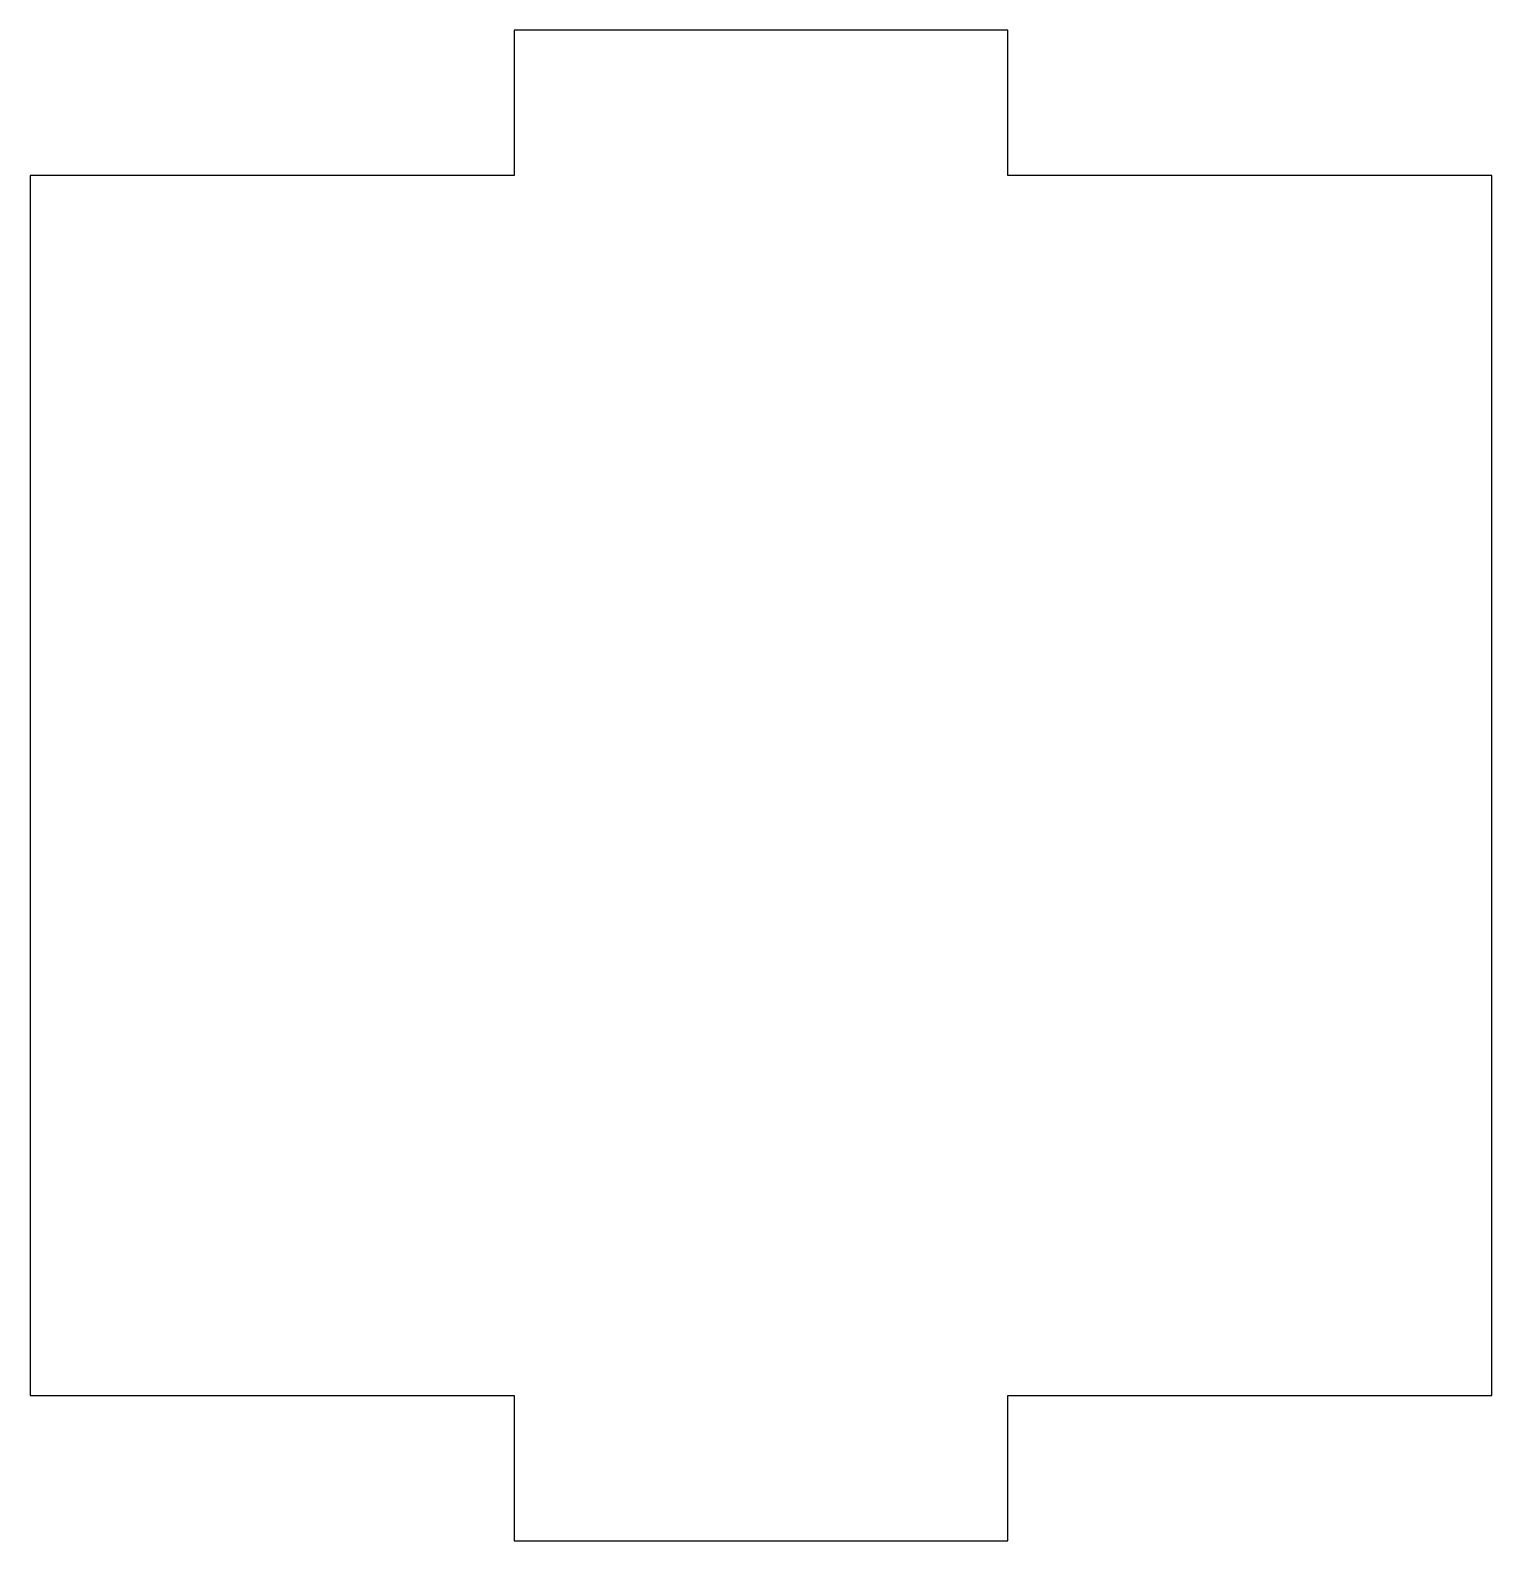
# Model space of a CAD drawing. Header units: millimetres. Extents: x -15.1 to 15.1, y -15.6 to 15.6.
import ezdxf

# ---------------------------------------------------------------- set-up
doc = ezdxf.new("R2010")
doc.units = ezdxf.units.MM
doc.layers.add('PERIMETER', color=5, linetype='CONTINUOUS')

msp = doc.modelspace()

# ---------------------------------------------------------------- linework, layer by layer
at = {"layer": 'PERIMETER'}
for p, q in [((5.1, 15.6), (-5.1, 15.6)), ((-5.1, 15.6), (-5.1, 12.6)), ((5.1, 12.6), (5.1, 15.6)), ((-5.1, 12.6), (-15.1, 12.6)), ((-15.1, 12.6), (-15.1, -12.6)), ((15.1, 12.6), (5.1, 12.6)), ((15.1, -12.6), (15.1, 12.6)), ((-15.1, -12.6), (-5.1, -12.6)), ((-5.1, -12.6), (-5.1, -15.6)), ((5.1, -15.6), (5.1, -12.6)), ((5.1, -12.6), (15.1, -12.6)), ((-5.1, -15.6), (5.1, -15.6))]:
    msp.add_line(p, q, dxfattribs=at)

doc.saveas('drawing.dxf')
